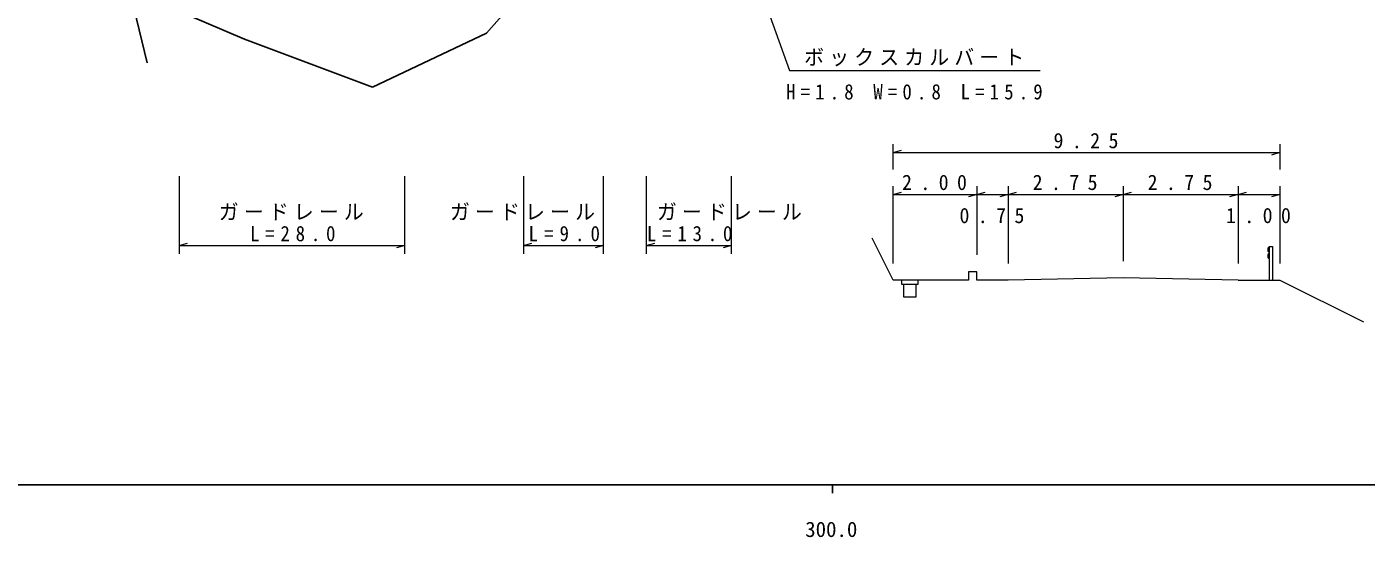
# Model space of a CAD drawing. Units: millimetres, scale not verified. Extents: x 40000 to 680000, y 20000 to 380000.
# Drawn here: x 271615 to 431830, y 198715 to 259832 of the extents above; entities that cross this region are included whole.
import ezdxf
from ezdxf.enums import TextEntityAlignment as Align

# ---------------------------------------------------------------- set-up
doc = ezdxf.new("R2010")
doc.units = ezdxf.units.MM
doc.header["$LTSCALE"] = 1000
for name, color, linetype, lineweight in [('M-BGD', 7, 'Continuous', 25), ('M-BMK-SRVR', 3, 'Continuous', 25), ('M-STR-HTXT', 7, 'Continuous', 13), ('M-TTL-BAND', 7, 'Continuous', 25)]:
    doc.layers.add(name, color=color, linetype=linetype, lineweight=lineweight)
doc.styles.add('ＭＳ ゴシック', font='')
doc.styles.get('ＭＳ ゴシック').set_extended_font_data('MS Gothic')

msp = doc.modelspace()

# ---------------------------------------------------------------- linework, layer by layer
at = {"layer": 'M-BGD'}
for points in [[(312947, 252614), (326585, 259047), (332075, 265309)], [(283892, 264270), (297655, 258361), (312947, 252614)]]:
    msp.add_lwpolyline(points, dxfattribs=at)
at = {"layer": 'M-BMK-SRVR'}
msp.add_line((278752, 285310), (286030, 255521), dxfattribs=at)
at = {"layer": 'M-STR-HTXT'}
for p, q in [((375244, 242758), (375244, 245758)), ((421494, 245758), (421494, 242758)), ((375244, 244758), (376244, 245038)), ((375244, 244758), (421494, 244758)), ((421494, 244758), (420494, 244478)), ((289830, 241946), (289830, 232630)), ((316832, 232630), (316832, 241946)), ((331038, 241946), (331038, 232630)), ((340598, 232630), (340598, 241946)), ((345721, 241946), (345721, 232630)), ((355897, 232630), (355897, 241946)), ((375244, 231508), (375244, 240758)), ((385244, 240758), (385244, 232508)), ((388994, 240758), (388994, 231508)), ((402744, 240758), (402744, 231758)), ((416494, 240758), (416494, 231508)), ((421494, 240758), (421494, 231508)), ((375244, 239758), (376244, 240038)), ((375244, 239758), (385244, 239758)), ((385244, 239758), (384244, 239478)), ((385244, 239758), (386244, 240038)), ((385244, 239758), (388994, 239758)), ((388994, 239758), (387994, 239478)), ((388994, 239758), (389994, 240038)), ((388994, 239758), (402744, 239758)), ((402744, 239758), (401744, 239478)), ((402744, 239758), (403744, 240038)), ((402744, 239758), (416494, 239758)), ((416494, 239758), (415494, 239478)), ((416494, 239758), (417494, 240038)), ((416494, 239758), (421494, 239758)), ((421494, 239758), (420494, 239478)), ((289830, 233630), (290830, 233910)), ((289830, 233630), (316832, 233630)), ((316832, 233630), (315832, 233350)), ((331038, 233630), (332038, 233910)), ((331038, 233630), (340598, 233630)), ((340598, 233630), (339598, 233350)), ((345721, 233630), (346721, 233910)), ((345721, 233630), (355897, 233630)), ((355897, 233630), (354897, 233350)), ((416494, 229508), (421494, 229508)), ((421494, 229508), (431494, 224508)), ((376494, 229008), (377994, 229008))]:
    msp.add_line(p, q, dxfattribs=at)
for points in [[(351607, 285928), (362865, 254584), (392846, 254584)], [(416494, 229508), (402744, 229758), (388994, 229508), (385244, 229508), (385244, 230508), (384244, 230508), (384244, 229508), (376244, 229508), (375244, 229508), (372744, 234508)], [(420274, 232008), (420094, 232158), (420094, 232608), (420274, 232758), (420094, 232908), (420094, 233358), (420274, 233508)], [(420274, 229508), (420274, 233508), (420624, 233508), (420624, 229508)], [(376244, 229508), (376244, 229008), (376494, 229008), (376494, 227508), (377994, 227508), (377994, 229008), (378244, 229008), (378244, 229508)]]:
    msp.add_lwpolyline(points, dxfattribs=at)
at = {"layer": 'M-TTL-BAND'}
for p, q in [((40000, 205000), (579000, 205000)), ((368000, 205000), (368000, 204000))]:
    msp.add_line(p, q, dxfattribs=at)

# ---------------------------------------------------------------- texts
at = {"layer": 'M-STR-HTXT', "char_height": 1833, "attachment_point": 7, "style": 'ＭＳ ゴシック'}
for s, insert in [('\\T1.26;\\W0.95;ボックスカルバート', (364605, 255084)), ('\\T1.55;\\W0.9;H=1.8\\~W=0.8\\~L=15.9', (362436, 251103)), ('\\T1.85;\\W0.95;9.25', (394432, 245258)), ('\\T1.85;\\W0.95;2.00', (376307, 240258)), ('\\T1.85;\\W0.95;2.75', (391932, 240258)), ('\\T1.85;\\W0.95;2.75', (405682, 240258)), ('\\T1.26;\\W0.95;ガードレール', (294581, 236652)), ('\\T1.26;\\W0.95;ガードレール', (322237, 236652)), ('\\T1.26;\\W0.95;ガードレール', (346989, 236652)), ('\\T1.85;\\W0.95;0.75', (383182, 236291)), ('\\T1.85;\\W0.95;1.00', (415057, 236291)), ('\\T1.62;\\W0.9;L=28.0', (298321, 234130)), ('\\T1.65;\\W0.9;L=9.0', (331641, 234130)), ('\\T1.62;\\W0.9;L=13.0', (345798, 234130))]:
    msp.add_mtext(s, dxfattribs=dict(at, insert=insert))
at = {"layer": 'M-TTL-BAND', "style": 'ＭＳ ゴシック'}
msp.add_text('300.0', height=1833, dxfattribs=at).set_placement((367844, 198195), align=Align.BOTTOM_CENTER)

doc.saveas('drawing.dxf')
